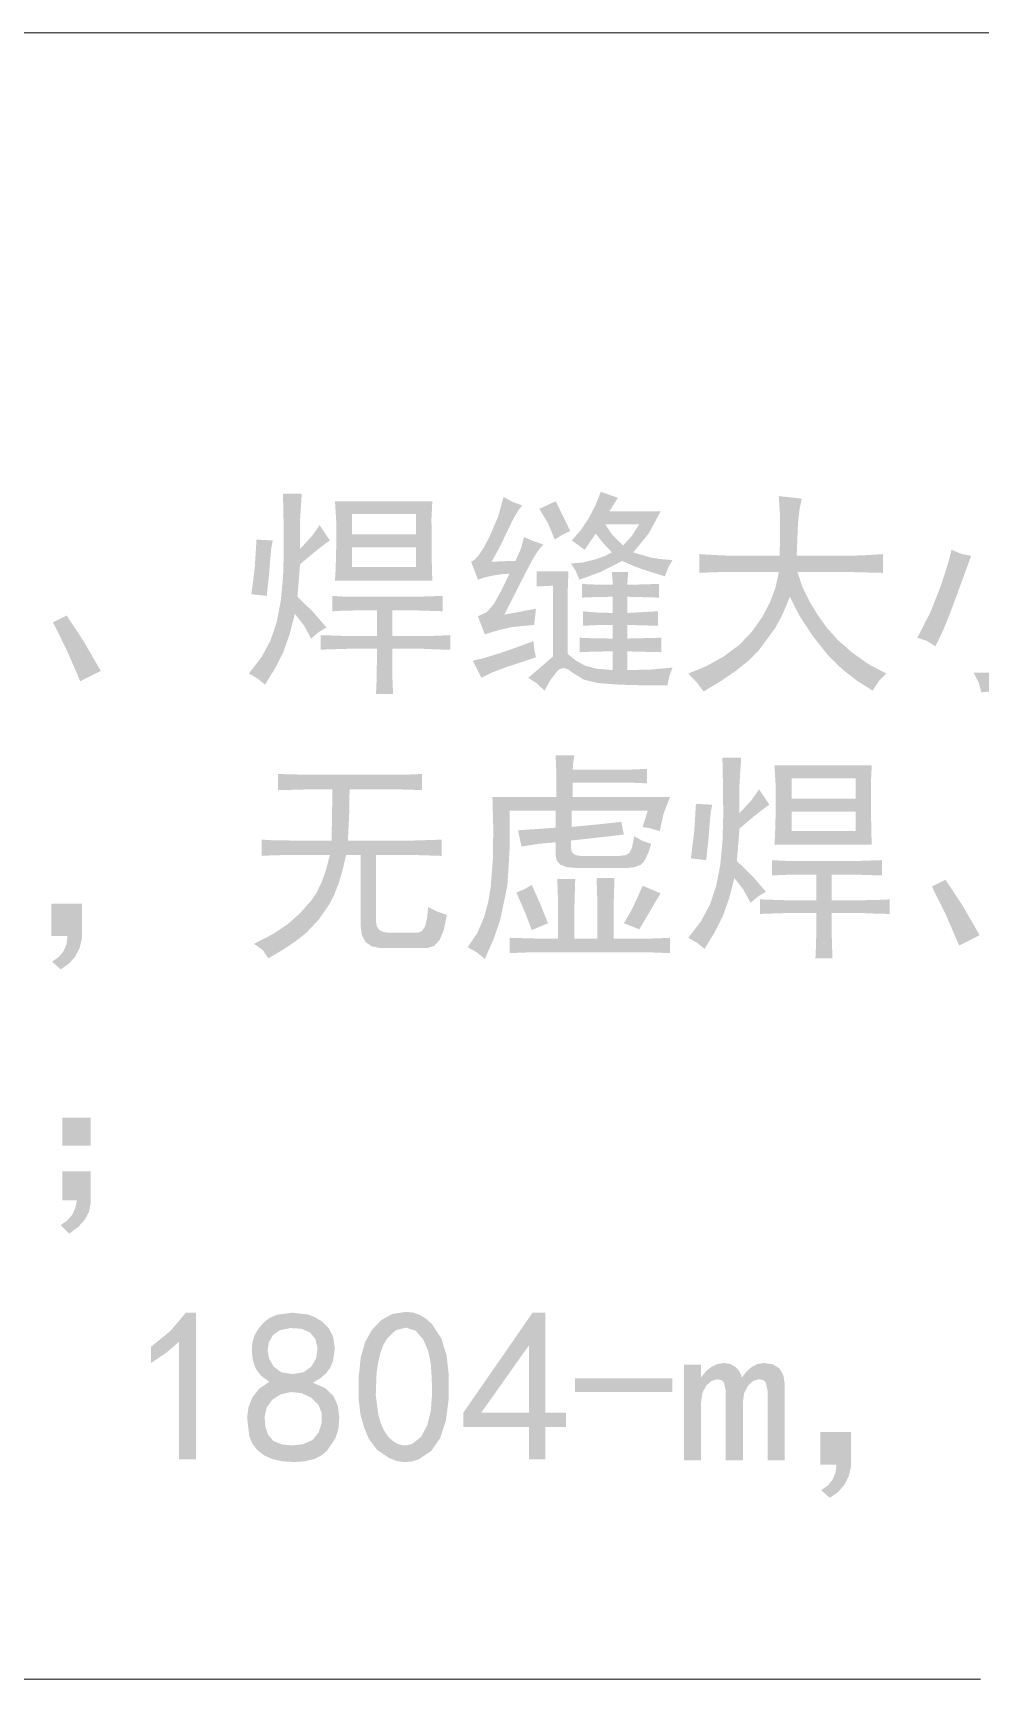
# Model space of a CAD drawing. Header units: millimetres. Extents: x 3 to 591, y 5 to 205.
# Drawn here: x 182.61 to 195.15, y 183.02 to 204.82 of the extents above; entities that cross this region are included whole.
import ezdxf

# ---------------------------------------------------------------- set-up
doc = ezdxf.new("R2010")
doc.units = ezdxf.units.MM

msp = doc.modelspace()

# ---------------------------------------------------------------- hatches: boundary and pattern name
h = msp.add_hatch(color=7)
h.paths.add_polyline_path([(186.608974, 197.570142), (186.614357, 197.655718), (186.618965, 197.766099), (186.62285, 197.901284), (186.626062, 198.061274), (186.62434, 198.373469), (186.608974, 198.620758), (187.897716, 198.620758), (187.886691, 198.39476), (187.887329, 198.127084), (187.88931, 197.900388), (187.892738, 197.714724), (187.897716, 197.570142)])
h.paths.add_polyline_path([(187.366895, 196.666149), (187.366895, 196.53055), (187.369514, 196.27892), (187.37792, 196.066978), (187.151921, 196.066978), (187.160603, 196.259145), (187.163497, 196.496374), (187.163497, 196.666149), (186.767724, 196.666149), (186.417151, 196.654573), (186.417151, 196.846947), (186.767724, 196.835372), (187.163497, 196.835372), (187.163497, 197.174369), (186.914899, 197.174369), (186.722387, 197.171544), (186.57535, 197.163345), (186.57535, 197.366743), (186.719493, 197.358062), (186.903323, 197.355168), (187.683293, 197.355168), (188.033315, 197.366743), (188.033315, 197.163345), (187.694317, 197.174369), (187.366895, 197.174369), (187.366895, 196.835372), (187.728493, 196.835372), (187.948428, 196.838266), (188.13529, 196.846947), (188.13529, 196.654573), (187.971234, 196.657467), (187.773692, 196.666149)])
h.paths.add_polyline_path([(186.541175, 198.100962), (186.465624, 198.047107), (186.37457, 197.976456), (186.268013, 197.888959), (186.145954, 197.784564), (186.111778, 197.355168), (186.315246, 197.157557), (186.495975, 196.948371), (186.388488, 196.883534), (186.292577, 196.801748), (186.199421, 196.973727), (186.078154, 197.129169), (186.005945, 196.850944), (185.925467, 196.626461), (185.822115, 196.418653), (185.682382, 196.191001), (185.583438, 196.27327), (185.467959, 196.338176), (185.635804, 196.555768), (185.755693, 196.779148), (185.837549, 197.023405), (185.891292, 197.304456), (185.921058, 197.616582), (185.93098, 197.954339), (185.928155, 198.327167), (185.919955, 198.722733), (186.168553, 198.722733), (186.145954, 198.37216), (186.145954, 197.987963), (186.306771, 198.163111), (186.405576, 198.30436)])
h.paths.add_polyline_path([(187.683293, 198.180337), (187.683293, 198.451535), (186.835524, 198.451535), (186.835524, 198.180337)])
h.paths.add_polyline_path([(187.683293, 197.75094), (187.683293, 198.010563), (186.835524, 198.010563), (186.835524, 197.75094)])
h.paths.add_polyline_path([(185.784356, 198.100962), (185.764375, 197.994991), (185.750181, 197.835276), (185.733162, 197.624781), (185.704981, 197.366743), (185.501583, 197.389343), (185.546645, 197.739571), (185.569382, 198.112537)])
h = msp.add_hatch(color=7)
h.paths.add_polyline_path([(189.689007, 196.598349), (189.8018, 196.508983), (189.915006, 196.445662), (190.064523, 196.404597), (190.287627, 196.383375), (190.287627, 196.631973), (190.047573, 196.629148), (189.847206, 196.620949), (189.847206, 196.812772), (190.047573, 196.804366), (190.287627, 196.801748), (190.287627, 196.982546), (190.075547, 196.979652), (189.892406, 196.970971), (189.892406, 197.163345), (190.075547, 197.146257), (190.287627, 197.140745), (190.287627, 197.355168), (190.067279, 197.352343), (189.88083, 197.344143), (189.88083, 197.524942), (190.067279, 197.51626), (190.287627, 197.513366), (190.276603, 197.683141), (190.491026, 197.683141), (190.480001, 197.513366), (190.897822, 197.524942), (190.897822, 197.344143), (190.480001, 197.355168), (190.480001, 197.140745), (190.886798, 197.163345), (190.886798, 196.970971), (190.480001, 196.982546), (190.480001, 196.801748), (190.931998, 196.812772), (190.931998, 196.620949), (190.480001, 196.631973), (190.480001, 196.383375), (190.793367, 196.391781), (191.078621, 196.417551), (191.033559, 196.296076), (191.010822, 196.179977), (190.530713, 196.185489), (190.297549, 196.195411), (190.084229, 196.213601), (189.900398, 196.259145), (189.756256, 196.349751), (189.696638, 196.392953), (189.641878, 196.410109), (189.59208, 196.401221), (189.547345, 196.366287), (189.463767, 196.254942), (189.383083, 196.112177), (189.278559, 196.211051), (189.16866, 196.2814), (189.496082, 196.564174), (189.496082, 197.502342), (189.281659, 197.490767), (189.281659, 197.694165), (189.700032, 197.694165), (189.689007, 197.377768)])
h.paths.add_polyline_path([(189.915006, 197.976939), (189.745231, 198.100962), (189.862502, 198.235183), (189.965717, 198.389248), (190.054601, 198.560055), (190.129428, 198.745333), (190.355427, 198.665958), (190.242427, 198.485159), (190.920422, 198.485159), (190.762223, 198.191361), (190.558825, 197.942763), (190.790335, 197.874964), (190.916081, 197.855051), (191.078621, 197.84134), (191.025015, 197.747909), (190.977197, 197.626366), (190.739624, 197.699677), (190.589969, 197.751905), (190.412202, 197.829764), (190.123916, 197.68259), (189.847206, 197.581166), (189.796288, 197.696921), (189.734207, 197.79614), (189.885033, 197.80868), (190.044541, 197.846852), (190.18455, 197.896048), (190.276603, 197.942763), (190.15506, 198.072643), (190.061629, 198.191361)])
h.paths.add_polyline_path([(188.41129, 197.81874), (188.459875, 197.84686), (188.515539, 197.908932), (188.578334, 198.005007), (188.648313, 198.135137), (188.769925, 198.417497), (188.840687, 198.677533), (188.964986, 198.609458), (189.089285, 198.564534), (189.047531, 198.514218), (189.001642, 198.442715), (188.951619, 198.350128), (188.897462, 198.236561), (188.787081, 198.0076), (188.682488, 197.81874), (188.869006, 197.826939), (188.998886, 197.829764), (189.072129, 197.993544), (189.111885, 198.146162), (189.221921, 198.098137), (189.372059, 198.044738), (189.335282, 198.01145), (189.292821, 197.957026), (189.244779, 197.881415), (189.19126, 197.784564), (189.127595, 197.662298), (189.049873, 197.510473), (188.958096, 197.329088), (188.852263, 197.118145), (188.899409, 197.127128), (188.984692, 197.143294), (189.108216, 197.166592), (189.270084, 197.196969), (189.247484, 196.982546), (188.953686, 196.953883), (188.78405, 196.915849), (188.592089, 196.857972), (188.50169, 197.095545), (188.622957, 197.154525), (188.716112, 197.264768), (188.806718, 197.431442), (188.920062, 197.660541), (188.82794, 197.654822), (188.7106, 197.637941), (188.593536, 197.612241), (188.50169, 197.581166)])
h.paths.add_polyline_path([(189.270084, 196.553149), (188.874311, 196.422511), (188.684969, 196.350509), (188.546889, 196.2814), (188.43389, 196.50795), (188.60332, 196.54998), (188.795487, 196.609373), (189.007292, 196.682685), (189.23646, 196.767572), (189.250171, 196.646098)])
h.paths.add_polyline_path([(189.530257, 198.620758), (189.593182, 198.494357), (189.646288, 198.386354), (189.689472, 198.296747), (189.722631, 198.225537), (189.626238, 198.179992), (189.518682, 198.112537), (189.433932, 198.32131), (189.315283, 198.519334)])
h.paths.add_polyline_path([(190.423226, 198.033162), (190.538981, 198.16008), (190.6382, 198.315936), (190.186203, 198.315936), (190.27929, 198.177443)])
h = msp.add_hatch(color=7)
h.dxf.hatch_style = 2
h.paths.add_polyline_path([(192.49674, 197.897564), (192.501399, 198.079034), (192.503837, 198.228155), (192.504104, 198.344823), (192.502252, 198.428935), (192.485716, 198.688557), (192.790538, 198.654933), (192.760841, 198.516372), (192.739826, 198.32696), (192.722738, 197.897564), (193.299309, 197.897564), (193.592763, 197.903076), (193.864305, 197.920163), (193.864305, 197.671565), (193.400733, 197.683141), (192.734314, 197.683141), (192.796256, 197.489251), (192.892512, 197.29288), (193.006614, 197.106501), (193.124023, 196.942859), (193.264996, 196.785762), (193.451445, 196.620398), (193.670553, 196.465024), (193.909505, 196.338176), (193.818899, 196.247914), (193.728706, 196.112177), (193.526617, 196.239439), (193.327421, 196.394399), (193.129328, 196.59077), (192.931649, 196.840884), (192.758016, 197.107948), (192.632339, 197.355168), (192.538839, 197.127722), (192.439965, 196.942859), (192.219479, 196.643549), (192.083742, 196.507674), (191.914105, 196.3718), (191.714841, 196.236201), (191.490772, 196.100602), (191.394447, 196.227864), (191.287374, 196.338176), (191.52288, 196.434225), (191.755907, 196.564174), (191.966333, 196.720995), (192.134591, 196.897659), (192.267434, 197.088173), (192.372165, 197.287368), (192.445684, 197.487942), (192.485716, 197.683141), (191.863394, 197.683141), (191.620376, 197.680247), (191.433997, 197.671565), (191.433997, 197.920163), (191.620376, 197.908863), (191.863394, 197.897564)])
h = msp.add_hatch(color=7)
h.paths.add_polyline_path([(195.677645, 198.688557), (195.669239, 198.501971), (195.666621, 198.259161), (195.666621, 196.44015), (195.659507, 196.342585), (195.638233, 196.264864), (195.602904, 196.206986), (195.553622, 196.168952), (195.487071, 196.142907), (195.400728, 196.120997), (195.294645, 196.10322), (195.168873, 196.089577), (195.131942, 196.222282), (195.066899, 196.3492), (195.179347, 196.349923), (195.268643, 196.352094), (195.334789, 196.355711), (195.377784, 196.360775), (195.424913, 196.400463), (195.440623, 196.496374), (195.440623, 198.259161), (195.429047, 198.688557)])
h.paths.add_polyline_path([(195.033275, 197.897564), (194.922756, 197.593706), (194.795701, 197.247681), (194.729986, 197.075719), (194.668508, 196.927011), (194.611371, 196.801661), (194.558678, 196.699773), (194.442578, 196.773015), (194.321104, 196.812772), (194.493428, 197.150253), (194.626478, 197.485254), (194.677835, 197.640913), (194.719426, 197.774711), (194.751199, 197.886703), (194.773101, 197.976939), (194.905875, 197.923195)])
h.paths.add_polyline_path([(196.209017, 197.987963), (196.412208, 197.613627), (196.570338, 197.304249), (196.683406, 197.05988), (196.751413, 196.880571), (196.638207, 196.843709), (196.525414, 196.779148), (196.429081, 197.028952), (196.310371, 197.293018), (196.169234, 197.571347), (196.005618, 197.863939), (196.10153, 197.917269)])
h = msp.add_hatch(color=7)
h.dxf.hatch_style = 2
h.paths.add_polyline_path([(183.236246, 196.236201), (183.055241, 196.65161), (182.874649, 197.01617), (183.055448, 197.10657), (183.281239, 196.764678), (183.507444, 196.372351)])
h = msp.add_hatch(color=7)
h.paths.add_polyline_path([(189.779407, 195.256738), (189.762319, 195.146771), (189.756807, 195.064915), (190.378026, 195.064915), (190.547456, 195.067534), (190.739624, 195.07594), (190.739624, 194.884117), (190.547456, 194.892316), (190.378026, 194.895141), (189.756807, 194.895141), (189.756807, 194.703318), (191.044997, 194.703318), (190.96011, 194.482832), (190.909398, 194.251322), (190.78503, 194.287702), (190.6834, 194.307546), (190.751199, 194.52252), (189.745231, 194.52252), (189.745231, 194.307546), (189.968482, 194.328526), (190.152097, 194.34682), (190.296128, 194.362426), (190.400626, 194.375345), (190.434802, 194.206122), (190.318745, 194.192479), (190.163259, 194.174703), (189.968396, 194.152792), (189.734207, 194.126747), (189.734207, 194.025323), (189.742682, 193.980554), (189.768107, 193.948705), (189.810481, 193.92967), (189.869806, 193.923349), (190.378026, 193.923349), (190.455679, 193.93327), (190.508113, 193.963036), (190.543391, 194.037932), (190.570401, 194.183522), (190.677405, 194.12406), (190.796399, 194.081547), (190.762094, 193.975292), (190.727015, 193.89379), (190.691211, 193.836989), (190.654736, 193.804837), (190.577015, 193.775072), (190.491026, 193.76515), (189.779407, 193.76515), (189.670249, 193.775709), (189.592407, 193.807456), (189.545777, 193.860493), (189.530257, 193.934924), (189.530257, 194.104147), (189.315421, 194.084303), (189.078261, 194.047923), (189.033061, 194.262346), (189.530257, 194.296521), (189.530257, 194.52252), (188.920062, 194.52252), (188.920062, 193.991148), (188.891399, 193.528127), (188.795487, 193.070067), (188.710738, 192.825741), (188.592089, 192.555784), (188.49604, 192.640671), (188.366091, 192.713982), (188.493421, 192.902291), (188.581065, 193.104243), (188.637426, 193.310122), (188.671464, 193.51104), (188.699576, 193.889724), (188.705088, 194.273922), (188.694064, 194.703318), (189.541282, 194.703318), (189.541282, 194.895141), (189.538457, 195.064571), (189.530257, 195.256738)])
h.paths.add_polyline_path([(189.790431, 193.618527), (189.779407, 193.245354), (189.779407, 192.826981), (190.084229, 192.826981), (190.084229, 193.279529), (190.073204, 193.629551), (190.310227, 193.629551), (190.299203, 193.279529), (190.299203, 192.826981), (190.671824, 192.826981), (190.844148, 192.829875), (191.044997, 192.838557), (191.044997, 192.635159), (190.844148, 192.643565), (190.671824, 192.646183), (189.326859, 192.646183), (189.111885, 192.643565), (188.920062, 192.635159), (188.920062, 192.838557), (189.326859, 192.826981), (189.563881, 192.826981), (189.563881, 193.290553), (189.552857, 193.618527)])
h.paths.add_polyline_path([(190.920422, 193.426152), (190.838153, 193.290485), (190.773248, 193.177554), (190.6382, 192.951556), (190.434802, 193.030931), (190.512178, 193.161983), (190.564337, 193.262441), (190.613947, 193.3711), (190.6834, 193.528127)])
h.paths.add_polyline_path([(189.21386, 193.539152), (189.27594, 193.402175), (189.326859, 193.285041), (189.374677, 193.167701), (189.428282, 193.030931), (189.21386, 192.940532), (189.172588, 193.051808), (189.139997, 193.137867), (189.121307, 193.184178), (189.093419, 193.249557), (189.056436, 193.334056), (189.010461, 193.437728), (189.123323, 193.485546)])
h = msp.add_hatch(color=7)
h.paths.add_polyline_path([(192.428389, 194.070523), (192.433772, 194.156099), (192.43838, 194.26648), (192.442264, 194.401666), (192.445477, 194.561656), (192.443754, 194.87385), (192.428389, 195.121139), (193.71713, 195.121139), (193.706106, 194.895141), (193.706744, 194.627466), (193.708724, 194.40077), (193.712152, 194.215105), (193.71713, 194.070523)])
h.paths.add_polyline_path([(193.18631, 193.16653), (193.18631, 193.030931), (193.188928, 192.779301), (193.197334, 192.567359), (192.971336, 192.567359), (192.980018, 192.759526), (192.982912, 192.996756), (192.982912, 193.16653), (192.587139, 193.16653), (192.236566, 193.154955), (192.236566, 193.347329), (192.587139, 193.335753), (192.982912, 193.335753), (192.982912, 193.674751), (192.734314, 193.674751), (192.541802, 193.671926), (192.394765, 193.663726), (192.394765, 193.867125), (192.538908, 193.858443), (192.722738, 193.855549), (193.502708, 193.855549), (193.852729, 193.867125), (193.852729, 193.663726), (193.513732, 193.674751), (193.18631, 193.674751), (193.18631, 193.335753), (193.547907, 193.335753), (193.767842, 193.338647), (193.954704, 193.347329), (193.954704, 193.154955), (193.790649, 193.157848), (193.593107, 193.16653)])
h.paths.add_polyline_path([(192.36059, 194.601343), (192.285039, 194.547488), (192.193985, 194.476838), (192.087428, 194.389341), (191.965368, 194.284946), (191.931193, 193.855549), (192.13466, 193.657938), (192.31539, 193.448752), (192.207903, 193.383916), (192.111992, 193.302129), (192.018836, 193.474108), (191.897569, 193.629551), (191.82536, 193.351325), (191.744882, 193.126843), (191.641529, 192.919034), (191.501796, 192.691382), (191.402853, 192.773651), (191.287374, 192.838557), (191.455219, 193.056149), (191.575108, 193.279529), (191.656963, 193.523786), (191.710707, 193.804837), (191.740473, 194.116963), (191.750394, 194.45472), (191.747569, 194.827548), (191.73937, 195.223114), (191.987968, 195.223114), (191.965368, 194.872541), (191.965368, 194.488344), (192.126185, 194.663493), (192.224991, 194.804742)])
h.paths.add_polyline_path([(193.502708, 194.680718), (193.502708, 194.951916), (192.654939, 194.951916), (192.654939, 194.680718)])
h.paths.add_polyline_path([(193.502708, 194.251322), (193.502708, 194.510944), (192.654939, 194.510944), (192.654939, 194.251322)])
h.paths.add_polyline_path([(191.603771, 194.601343), (191.58379, 194.495372), (191.569596, 194.335658), (191.552577, 194.125162), (191.524396, 193.867125), (191.320998, 193.889724), (191.36606, 194.239953), (191.388797, 194.612919)])
h = msp.add_hatch(color=7)
h.dxf.hatch_style = 2
h.paths.add_polyline_path([(187.33272, 194.997116), (187.558787, 194.999734), (187.762117, 195.00814), (187.762117, 194.793718), (187.569949, 194.801917), (187.33272, 194.804742), (186.8019, 194.804742), (186.796181, 194.448795), (186.7793, 194.126747), (187.649118, 194.126747), (188.02229, 194.138323), (188.02229, 193.923349), (187.660693, 193.934924), (187.151921, 193.934924), (187.151921, 193.053531), (187.162481, 192.989142), (187.194227, 192.94315), (187.247264, 192.915555), (187.321696, 192.906356), (187.705893, 192.906356), (187.760877, 192.927544), (187.801804, 192.991106), (187.828676, 193.097042), (187.841492, 193.245354), (187.960003, 193.18596), (188.09009, 193.14393), (188.052461, 192.951082), (187.99659, 192.81327), (187.922426, 192.730545), (187.829916, 192.702958), (187.208697, 192.702958), (187.094793, 192.725609), (187.013498, 192.782057), (186.964758, 192.872405), (186.948523, 192.996756), (186.948523, 193.934924), (186.7567, 193.934924), (186.708831, 193.733076), (186.656103, 193.557479), (186.598415, 193.408135), (186.535663, 193.285041), (186.395447, 193.081298), (186.235802, 192.911869), (186.140502, 192.833234), (186.024066, 192.749536), (185.886443, 192.660876), (185.727581, 192.567359), (185.651513, 192.677326), (185.535758, 192.759182), (185.781394, 192.885066), (185.976179, 193.013843), (186.141475, 193.159295), (186.298089, 193.335753), (186.370333, 193.445187), (186.434928, 193.581595), (186.491876, 193.744875), (186.541175, 193.934924), (186.043979, 193.934924), (185.800893, 193.93203), (185.637182, 193.923349), (185.637182, 194.138323), (185.800893, 194.129641), (186.043979, 194.126747), (186.563775, 194.126747), (186.57535, 194.804742), (186.269977, 194.804742), (185.852156, 194.793718), (185.852156, 195.00814), (186.269977, 194.997116)])
h = msp.add_hatch(color=7)
h.dxf.hatch_style = 2
h.paths.add_polyline_path([(194.875076, 192.736582), (194.69407, 193.151992), (194.513479, 193.516552), (194.694277, 193.606951), (194.920069, 193.26506), (195.146274, 192.872732)])
h = msp.add_hatch(color=7)
h.dxf.hatch_style = 2
h.paths.add_polyline_path([(182.852049, 193.290553), (183.258846, 193.290553), (183.258846, 192.838557), (183.22815, 192.706369), (183.170789, 192.592577), (183.086764, 192.497182), (182.976073, 192.420185), (182.863073, 192.522159), (182.95206, 192.585825), (183.015622, 192.663546), (183.053759, 192.755323), (183.066472, 192.861157), (182.852049, 192.861157)])
h = msp.add_hatch(color=7)
h.paths.add_polyline_path([(182.998672, 189.745735), (183.371845, 189.745735), (183.371845, 189.316339), (183.349831, 189.206983), (183.295364, 189.104603), (183.208444, 189.009148), (183.089072, 188.920566), (182.976073, 189.033565), (183.061442, 189.092485), (183.125728, 189.166753), (183.168929, 189.25642), (183.191047, 189.361538), (182.998672, 189.361538)])
h.paths.add_polyline_path([(182.998672, 190.457905), (183.371845, 190.457905), (183.371845, 190.084733), (182.998672, 190.084733)])
h = msp.add_hatch(color=7)
h.dxf.hatch_style = 2
h.paths.add_polyline_path([(184.543925, 187.489107), (184.377252, 187.345102), (184.171304, 187.206885), (184.171304, 187.421308), (184.428032, 187.630356), (184.634325, 187.873304), (184.769924, 187.873304), (184.769924, 185.929719), (184.543925, 185.929719)])
h = msp.add_hatch(color=7)
h.paths.add_polyline_path([(185.445359, 186.48369), (185.462309, 186.617705), (185.513158, 186.748825), (185.60342, 186.866165), (185.739157, 186.958287), (185.62602, 187.041314), (185.558358, 187.133022), (185.522805, 187.236237), (185.507095, 187.353508), (185.512814, 187.469263), (185.54127, 187.568482), (185.590604, 187.655781), (185.659782, 187.737705), (185.743291, 187.804264), (185.835068, 187.845192), (186.043979, 187.873304), (186.247377, 187.850704), (186.340395, 187.815151), (186.4392, 187.754793), (186.526843, 187.665841), (186.586375, 187.545882), (186.60739, 187.398846), (186.580862, 187.229485), (186.545085, 187.143909), (186.488947, 187.068254), (186.412346, 187.002522), (186.315177, 186.946711), (186.479163, 186.874778), (186.586926, 186.771425), (186.646457, 186.639891), (186.666301, 186.483139), (186.653485, 186.33059), (186.615038, 186.211941), (186.501487, 186.042718), (186.428245, 185.981947), (186.332264, 185.935231), (186.210721, 185.905741), (186.061066, 185.896095), (185.908518, 185.905741), (185.778293, 185.935231), (185.669428, 185.984565), (185.580407, 186.053743), (185.514123, 186.140146), (185.473471, 186.240605)])
h.paths.add_polyline_path([(185.676869, 186.494715), (185.685207, 186.367453), (185.722069, 186.257141), (185.793934, 186.173976), (185.90838, 186.127605), (186.046597, 186.114859), (186.190602, 186.133118), (186.315039, 186.189686), (186.394, 186.291316), (186.432034, 186.415615), (186.433688, 186.539914), (186.390004, 186.654292), (186.292577, 186.748825), (186.162766, 186.809459), (186.021379, 186.822137), (185.88702, 186.791062), (185.778293, 186.720713), (185.704844, 186.618876)])
h.paths.add_polyline_path([(185.716557, 187.376108), (185.736125, 187.265727), (185.795381, 187.161134), (185.897149, 187.084997), (186.043979, 187.05971), (186.192325, 187.084997), (186.298089, 187.161134), (186.360101, 187.272755), (186.377464, 187.40422), (186.349008, 187.527348), (186.275489, 187.613682), (186.162628, 187.661638), (186.015867, 187.669906), (185.876134, 187.64014), (185.784356, 187.573994), (185.733507, 187.481872)])
h = msp.add_hatch(color=7)
h.paths.add_polyline_path([(186.922261, 187.008999), (186.949202, 187.277303), (187.007148, 187.483595), (187.096376, 187.643241), (187.21661, 187.771881), (187.367574, 187.856492), (187.549544, 187.88488), (187.645154, 187.874562), (187.734408, 187.843676), (187.817357, 187.792327), (187.894054, 187.720618), (188.015666, 187.535547), (188.086428, 187.308309), (188.116262, 187.041245), (188.115091, 186.737801), (188.077953, 186.445381), (188.001541, 186.212493), (187.881376, 186.0401), (187.713255, 185.929719), (187.617258, 185.900987), (187.521157, 185.894166), (187.425056, 185.909255), (187.329058, 185.946256), (187.165347, 186.057877), (187.05786, 186.200917), (186.989992, 186.363319), (186.944861, 186.534402), (186.922192, 186.740695)])
h.paths.add_polyline_path([(187.159835, 187.076798), (187.148604, 186.782863), (187.182435, 186.522827), (187.215189, 186.410164), (187.257193, 186.315225), (187.308396, 186.23796), (187.368746, 186.178317), (187.434056, 186.1377), (187.500142, 186.117546), (187.566951, 186.117856), (187.634431, 186.13863), (187.751565, 186.231716), (187.832318, 186.387228), (187.878964, 186.582358), (187.894605, 186.794025), (187.890195, 187.004382), (187.877517, 187.195309), (187.843273, 187.367289), (187.775543, 187.522731), (187.676806, 187.634421), (187.549544, 187.675418), (187.41677, 187.643103), (187.300946, 187.534307), (187.251845, 187.450574), (187.211994, 187.34648), (187.181341, 187.221923)])
h = msp.add_hatch(color=7)
h.paths.add_polyline_path([(189.179684, 186.359116), (188.309867, 186.359116), (188.309867, 186.55149), (189.224884, 187.873304), (189.394658, 187.873304), (189.394658, 186.55149), (189.666407, 186.55149), (189.666407, 186.359116), (189.394658, 186.359116), (189.394658, 185.929719), (189.179684, 185.929719)])
h.paths.add_polyline_path([(189.179684, 186.55149), (189.179684, 187.443907), (188.546889, 186.55149)])
h = msp.add_hatch(color=7)
h.dxf.hatch_style = 2
h.paths.add_polyline_path([(192.564539, 185.918695), (192.33799, 185.918695), (192.33799, 186.833712), (192.31539, 186.946711), (192.281353, 186.980473), (192.224991, 186.991911), (192.148785, 186.970551), (192.078367, 186.907024), (192.027518, 186.809872), (192.010568, 186.687089), (192.010568, 185.918695), (191.78457, 185.918695), (191.78457, 186.833712), (191.76197, 186.946711), (191.727932, 186.980473), (191.671571, 186.991911), (191.595089, 186.970551), (191.524396, 186.907024), (191.473547, 186.809872), (191.456597, 186.687089), (191.456597, 185.918695), (191.230598, 185.918695), (191.230598, 187.184285), (191.456597, 187.184285), (191.456597, 187.014511), (191.518608, 187.094782), (191.592196, 187.155622), (191.674189, 187.194069), (191.76197, 187.206885), (191.845066, 187.194069), (191.914105, 187.155622), (191.966264, 187.094782), (191.998992, 187.014511), (192.059695, 187.094782), (192.129079, 187.155622), (192.206387, 187.194069), (192.29279, 187.206885), (192.411439, 187.18835), (192.496189, 187.133022), (192.547314, 187.04407), (192.564539, 186.924111)])
h = msp.add_hatch(color=7)
h.dxf.hatch_style = 2
h.paths.add_polyline_path([(191.076062, 186.822688), (189.78732, 186.822688), (189.78732, 187.003486), (191.076062, 187.003486)])
h = msp.add_hatch(color=7)
h.dxf.hatch_style = 2
h.paths.add_polyline_path([(193.036025, 186.291316), (193.442822, 186.291316), (193.442822, 185.83932), (193.412126, 185.707132), (193.354765, 185.59334), (193.270739, 185.497945), (193.160048, 185.420947), (193.047049, 185.522922), (193.136036, 185.586588), (193.199598, 185.664309), (193.237735, 185.756086), (193.250448, 185.86192), (193.036025, 185.86192)])

# ---------------------------------------------------------------- linework, layer by layer
at = {"color": 9, "lineweight": 0, "true_color": 0xc0c0c0}
msp.add_lwpolyline([(291.994167, 204.822778), (4.974167, 204.822778)], dxfattribs=at)
at = {"color": 7, "lineweight": 0}
msp.add_lwpolyline([(195.156667, 183.021111), (147.708056, 183.021111)], dxfattribs=at)

doc.saveas('drawing.dxf')
